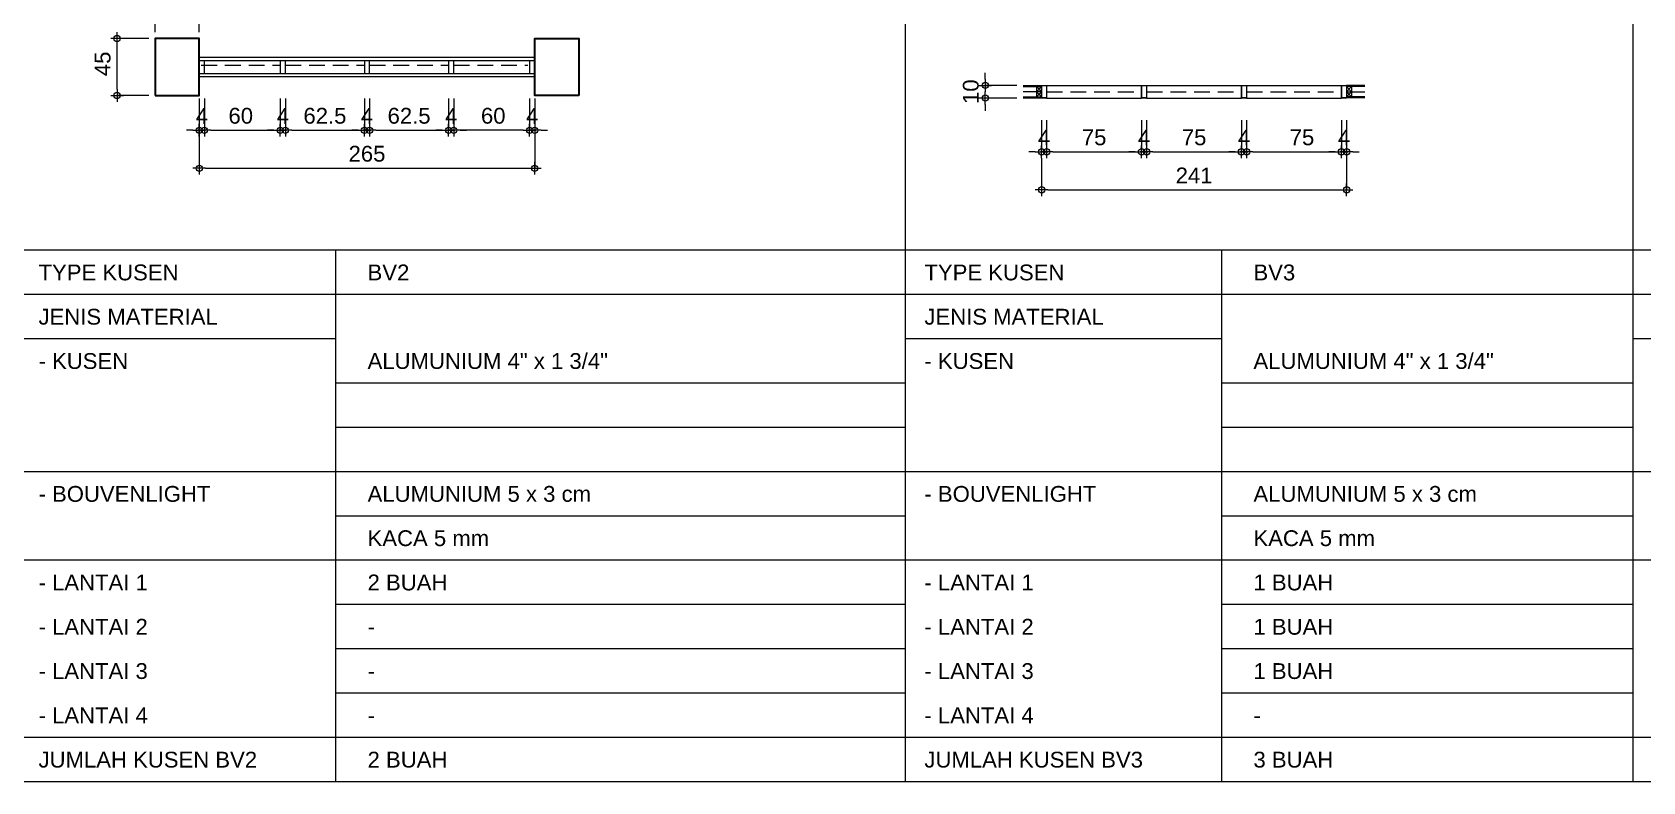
# Model space of a CAD drawing. Header units: millimetres. Extents: x -11 to 1625, y -267 to 180.
# Drawn here: x 1017 to 1042.45, y -127.19 to -115.35 of the extents above; entities that cross this region are included whole.
import ezdxf

# ---------------------------------------------------------------- set-up
doc = ezdxf.new("R2010")
doc.units = ezdxf.units.MM
doc.linetypes.add('HIDDEN', pattern=[0.375, 0.25, -0.125])
for name, color, linetype, lineweight in [('ars', 11, 'Continuous', 5), ('KOLOM', 1, 'Continuous', 30), ('kus', 63, 'Continuous', 15), ('lan', 7, 'Continuous', 15), ('not', 7, 'Continuous', 20), ('PARTISI', 190, 'Continuous', 9), ('u', 6, 'Continuous', 20)]:
    doc.layers.add(name, color=color, linetype=linetype, lineweight=lineweight)
doc.styles.get("Standard").update_dxf_attribs({"font": 'ARIALUNI.TTF'})
doc.dimstyles.new('SK 50', dxfattribs={"dimtxt": 0.25, "dimasz": 0.1, "dimexe": 0, "dimexo": 0, "dimgap": 0.1, "dimtad": 1, "dimdec": 0, "dimlfac": 50, "dimzin": 12, "dimdsep": 46, "dimtxsty": 'Standard', "dimblk": 'BULAT', "dimcen": 0.1, "dimclrd": 256, "dimclre": 256, "dimclrt": 256, "dimadec": 0, "dimazin": 3, "dimtfac": 1, "dimtdec": 0, "dimtofl": 0, "dimtmove": 0, "dimatfit": 3, "dimldrblk": 'BULAT', "dimfxl": 0, "dimtolj": 1, "dimtzin": 0, "dimlwd": -1, "dimlwe": -1, "dimarcsym": 0})

# ---------------------------------------------------------------- blocks, each defined once
blk = doc.blocks.new('BULAT')
for p, q in [((-1, 0), (1, 0)), ((0, -1), (0, 1))]:
    blk.add_line(p, q)
blk.add_circle((0, 0), 0.5)
blk = doc.blocks.new('*D2029')
at = {"layer": 'Defpoints', "color": 0, "ltscale": 0.15}
for p in [(1018.342, -115.448), (1018.842, -115.448), (1018.842, -116.348)]:
    blk.add_point(p, dxfattribs=at)
at = {"layer": 'u', "ltscale": 0.15}
for p, q in [((1018.842, -115.448), (1018.342, -115.448)), ((1018.342, -116.248), (1018.342, -115.548)), ((1018.842, -116.348), (1018.342, -116.348))]:
    blk.add_line(p, q, dxfattribs=at)
at = {"layer": 'u', "ltscale": 0.15, "xscale": 0.1, "yscale": 0.1, "zscale": 0.1}
for p, rotation in [((1018.342, -115.448), 90), ((1018.342, -116.348), 270)]:
    blk.add_blockref('BULAT', p, dxfattribs=dict(at, rotation=rotation))
at = {"layer": 'u', "ltscale": 0.15, "insert": (1018.115, -115.848), "char_height": 0.25, "attachment_point": 5, "rotation": 90}
blk.add_mtext('\\A1;45', dxfattribs=at)
blk = doc.blocks.new('*D2030')
at = {"layer": 'Defpoints', "color": 0, "ltscale": 0.15}
for p in [(1018.942, -114.848), (1018.942, -115.348), (1019.642, -115.348)]:
    blk.add_point(p, dxfattribs=at)
at = {"layer": 'u', "ltscale": 0.15}
for p, q in [((1018.942, -115.348), (1018.942, -114.848)), ((1019.542, -114.848), (1019.042, -114.848)), ((1019.642, -115.348), (1019.642, -114.848))]:
    blk.add_line(p, q, dxfattribs=at)
at = {"layer": 'u', "ltscale": 0.15, "xscale": 0.1, "yscale": 0.1, "zscale": 0.1, "rotation": 180}
blk.add_blockref('BULAT', (1018.942, -114.848), dxfattribs=at)
at = {"layer": 'u', "ltscale": 0.15, "xscale": 0.1, "yscale": 0.1, "zscale": 0.1}
blk.add_blockref('BULAT', (1019.642, -114.848), dxfattribs=at)
at = {"layer": 'u', "ltscale": 0.15, "insert": (1019.242, -114.62), "char_height": 0.25, "attachment_point": 5}
blk.add_mtext('\\A1;35', dxfattribs=at)
blk = doc.blocks.new('*D2031')
at = {"layer": 'Defpoints', "color": 0, "ltscale": 0.15}
for p in [(1019.722, -116.398), (1020.922, -116.398), (1020.922, -116.898)]:
    blk.add_point(p, dxfattribs=at)
at = {"layer": 'u', "ltscale": 0.15}
for p, q in [((1019.722, -116.398), (1019.722, -116.898)), ((1020.922, -116.398), (1020.922, -116.898)), ((1019.822, -116.898), (1020.822, -116.898))]:
    blk.add_line(p, q, dxfattribs=at)
at = {"layer": 'u', "ltscale": 0.15, "xscale": 0.1, "yscale": 0.1, "zscale": 0.1, "rotation": 180}
blk.add_blockref('BULAT', (1019.722, -116.898), dxfattribs=at)
at = {"layer": 'u', "ltscale": 0.15, "xscale": 0.1, "yscale": 0.1, "zscale": 0.1}
blk.add_blockref('BULAT', (1020.922, -116.898), dxfattribs=at)
at = {"layer": 'u', "ltscale": 0.15, "insert": (1020.297, -116.67), "char_height": 0.25, "attachment_point": 5}
blk.add_mtext('\\A1;60', dxfattribs=at)
blk = doc.blocks.new('*D2032')
at = {"layer": 'Defpoints', "color": 0, "ltscale": 0.15}
for p in [(1019.642, -116.398), (1019.722, -116.398), (1019.722, -116.898)]:
    blk.add_point(p, dxfattribs=at)
at = {"layer": 'u', "ltscale": 0.15}
for p, q in [((1019.642, -116.398), (1019.642, -116.898)), ((1019.722, -116.398), (1019.722, -116.898)), ((1019.542, -116.898), (1019.442, -116.898)), ((1019.822, -116.898), (1019.922, -116.898))]:
    blk.add_line(p, q, dxfattribs=at)
at = {"layer": 'u', "ltscale": 0.15, "xscale": 0.1, "yscale": 0.1, "zscale": 0.1}
blk.add_blockref('BULAT', (1019.642, -116.898), dxfattribs=at)
at = {"layer": 'u', "ltscale": 0.15, "xscale": 0.1, "yscale": 0.1, "zscale": 0.1, "rotation": 180}
blk.add_blockref('BULAT', (1019.722, -116.898), dxfattribs=at)
at = {"layer": 'u', "ltscale": 0.15, "insert": (1019.682, -116.673), "char_height": 0.25, "attachment_point": 5}
blk.add_mtext('\\A1;4', dxfattribs=at)
blk = doc.blocks.new('*D2033')
at = {"layer": 'Defpoints', "color": 0, "ltscale": 0.15}
for p in [(1020.922, -116.398), (1021.002, -116.398), (1021.002, -116.898)]:
    blk.add_point(p, dxfattribs=at)
at = {"layer": 'u', "ltscale": 0.15}
for p, q in [((1020.922, -116.398), (1020.922, -116.898)), ((1021.002, -116.398), (1021.002, -116.898)), ((1020.822, -116.898), (1020.722, -116.898)), ((1021.102, -116.898), (1021.202, -116.898))]:
    blk.add_line(p, q, dxfattribs=at)
at = {"layer": 'u', "ltscale": 0.15, "xscale": 0.1, "yscale": 0.1, "zscale": 0.1}
blk.add_blockref('BULAT', (1020.922, -116.898), dxfattribs=at)
at = {"layer": 'u', "ltscale": 0.15, "xscale": 0.1, "yscale": 0.1, "zscale": 0.1, "rotation": 180}
blk.add_blockref('BULAT', (1021.002, -116.898), dxfattribs=at)
at = {"layer": 'u', "ltscale": 0.15, "insert": (1020.962, -116.673), "char_height": 0.25, "attachment_point": 5}
blk.add_mtext('\\A1;4', dxfattribs=at)
blk = doc.blocks.new('*D2034')
at = {"layer": 'Defpoints', "color": 0, "ltscale": 0.15}
for p in [(1019.642, -116.898), (1024.942, -116.898), (1024.942, -117.498)]:
    blk.add_point(p, dxfattribs=at)
at = {"layer": 'u', "ltscale": 0.15}
for p, q in [((1019.642, -116.898), (1019.642, -117.498)), ((1024.942, -116.898), (1024.942, -117.498)), ((1019.742, -117.498), (1024.842, -117.498))]:
    blk.add_line(p, q, dxfattribs=at)
at = {"layer": 'u', "ltscale": 0.15, "xscale": 0.1, "yscale": 0.1, "zscale": 0.1, "rotation": 180}
blk.add_blockref('BULAT', (1019.642, -117.498), dxfattribs=at)
at = {"layer": 'u', "ltscale": 0.15, "xscale": 0.1, "yscale": 0.1, "zscale": 0.1}
blk.add_blockref('BULAT', (1024.942, -117.498), dxfattribs=at)
at = {"layer": 'u', "ltscale": 0.15, "insert": (1022.292, -117.27), "char_height": 0.25, "attachment_point": 5}
blk.add_mtext('\\A1;265', dxfattribs=at)
blk = doc.blocks.new('*D2035')
at = {"layer": 'Defpoints', "color": 0, "ltscale": 0.15}
for p in [(1021.002, -116.398), (1022.252, -116.398), (1022.252, -116.898)]:
    blk.add_point(p, dxfattribs=at)
at = {"layer": 'u', "ltscale": 0.15}
for p, q in [((1021.002, -116.398), (1021.002, -116.898)), ((1022.252, -116.398), (1022.252, -116.898)), ((1021.102, -116.898), (1022.152, -116.898))]:
    blk.add_line(p, q, dxfattribs=at)
at = {"layer": 'u', "ltscale": 0.15, "xscale": 0.1, "yscale": 0.1, "zscale": 0.1, "rotation": 180}
blk.add_blockref('BULAT', (1021.002, -116.898), dxfattribs=at)
at = {"layer": 'u', "ltscale": 0.15, "xscale": 0.1, "yscale": 0.1, "zscale": 0.1}
blk.add_blockref('BULAT', (1022.252, -116.898), dxfattribs=at)
at = {"layer": 'u', "ltscale": 0.15, "insert": (1021.627, -116.67), "char_height": 0.25, "attachment_point": 5}
blk.add_mtext('\\A1;62.5', dxfattribs=at)
blk = doc.blocks.new('*D2036')
at = {"layer": 'Defpoints', "color": 0, "ltscale": 0.15}
for p in [(1022.252, -116.398), (1022.332, -116.398), (1022.332, -116.898)]:
    blk.add_point(p, dxfattribs=at)
at = {"layer": 'u', "ltscale": 0.15}
for p, q in [((1022.252, -116.398), (1022.252, -116.898)), ((1022.332, -116.398), (1022.332, -116.898)), ((1022.152, -116.898), (1022.052, -116.898)), ((1022.432, -116.898), (1022.532, -116.898))]:
    blk.add_line(p, q, dxfattribs=at)
at = {"layer": 'u', "ltscale": 0.15, "xscale": 0.1, "yscale": 0.1, "zscale": 0.1}
blk.add_blockref('BULAT', (1022.252, -116.898), dxfattribs=at)
at = {"layer": 'u', "ltscale": 0.15, "xscale": 0.1, "yscale": 0.1, "zscale": 0.1, "rotation": 180}
blk.add_blockref('BULAT', (1022.332, -116.898), dxfattribs=at)
at = {"layer": 'u', "ltscale": 0.15, "insert": (1022.292, -116.673), "char_height": 0.25, "attachment_point": 5}
blk.add_mtext('\\A1;4', dxfattribs=at)
blk = doc.blocks.new('*D2037')
at = {"layer": 'Defpoints', "color": 0, "ltscale": 0.15}
for p in [(1022.332, -116.398), (1023.582, -116.398), (1023.582, -116.898)]:
    blk.add_point(p, dxfattribs=at)
at = {"layer": 'u', "ltscale": 0.15}
for p, q in [((1022.332, -116.398), (1022.332, -116.898)), ((1023.582, -116.398), (1023.582, -116.898)), ((1022.432, -116.898), (1023.482, -116.898))]:
    blk.add_line(p, q, dxfattribs=at)
at = {"layer": 'u', "ltscale": 0.15, "xscale": 0.1, "yscale": 0.1, "zscale": 0.1, "rotation": 180}
blk.add_blockref('BULAT', (1022.332, -116.898), dxfattribs=at)
at = {"layer": 'u', "ltscale": 0.15, "xscale": 0.1, "yscale": 0.1, "zscale": 0.1}
blk.add_blockref('BULAT', (1023.582, -116.898), dxfattribs=at)
at = {"layer": 'u', "ltscale": 0.15, "insert": (1022.957, -116.67), "char_height": 0.25, "attachment_point": 5}
blk.add_mtext('\\A1;62.5', dxfattribs=at)
blk = doc.blocks.new('*D2038')
at = {"layer": 'Defpoints', "color": 0, "ltscale": 0.15}
for p in [(1023.582, -116.398), (1023.662, -116.398), (1023.662, -116.898)]:
    blk.add_point(p, dxfattribs=at)
at = {"layer": 'u', "ltscale": 0.15}
for p, q in [((1023.582, -116.398), (1023.582, -116.898)), ((1023.662, -116.398), (1023.662, -116.898)), ((1023.482, -116.898), (1023.382, -116.898)), ((1023.762, -116.898), (1023.862, -116.898))]:
    blk.add_line(p, q, dxfattribs=at)
at = {"layer": 'u', "ltscale": 0.15, "xscale": 0.1, "yscale": 0.1, "zscale": 0.1}
blk.add_blockref('BULAT', (1023.582, -116.898), dxfattribs=at)
at = {"layer": 'u', "ltscale": 0.15, "xscale": 0.1, "yscale": 0.1, "zscale": 0.1, "rotation": 180}
blk.add_blockref('BULAT', (1023.662, -116.898), dxfattribs=at)
at = {"layer": 'u', "ltscale": 0.15, "insert": (1023.622, -116.673), "char_height": 0.25, "attachment_point": 5}
blk.add_mtext('\\A1;4', dxfattribs=at)
blk = doc.blocks.new('*D2039')
at = {"layer": 'Defpoints', "color": 0, "ltscale": 0.15}
for p in [(1033.033, -116.738), (1034.533, -116.738), (1034.533, -117.238)]:
    blk.add_point(p, dxfattribs=at)
at = {"layer": 'u', "ltscale": 0.15}
for p, q in [((1033.033, -116.738), (1033.033, -117.238)), ((1034.533, -116.738), (1034.533, -117.238)), ((1033.133, -117.238), (1034.433, -117.238))]:
    blk.add_line(p, q, dxfattribs=at)
at = {"layer": 'u', "ltscale": 0.15, "xscale": 0.1, "yscale": 0.1, "zscale": 0.1, "rotation": 180}
blk.add_blockref('BULAT', (1033.033, -117.238), dxfattribs=at)
at = {"layer": 'u', "ltscale": 0.15, "xscale": 0.1, "yscale": 0.1, "zscale": 0.1}
blk.add_blockref('BULAT', (1034.533, -117.238), dxfattribs=at)
at = {"layer": 'u', "ltscale": 0.15, "insert": (1033.783, -117.011), "char_height": 0.25, "attachment_point": 5}
blk.add_mtext('\\A1;75', dxfattribs=at)
blk = doc.blocks.new('*D2040')
at = {"layer": 'Defpoints', "color": 0, "ltscale": 0.15}
for p in [(1032.953, -116.738), (1033.033, -116.738), (1033.033, -117.238)]:
    blk.add_point(p, dxfattribs=at)
at = {"layer": 'u', "ltscale": 0.15}
for p, q in [((1032.953, -116.738), (1032.953, -117.238)), ((1033.033, -116.738), (1033.033, -117.238)), ((1032.853, -117.238), (1032.753, -117.238)), ((1033.133, -117.238), (1033.233, -117.238))]:
    blk.add_line(p, q, dxfattribs=at)
at = {"layer": 'u', "ltscale": 0.15, "xscale": 0.1, "yscale": 0.1, "zscale": 0.1}
blk.add_blockref('BULAT', (1032.953, -117.238), dxfattribs=at)
at = {"layer": 'u', "ltscale": 0.15, "xscale": 0.1, "yscale": 0.1, "zscale": 0.1, "rotation": 180}
blk.add_blockref('BULAT', (1033.033, -117.238), dxfattribs=at)
at = {"layer": 'u', "ltscale": 0.15, "insert": (1032.993, -117.013), "char_height": 0.25, "attachment_point": 5}
blk.add_mtext('\\A1;4', dxfattribs=at)
blk = doc.blocks.new('*D2041')
at = {"layer": 'Defpoints', "color": 0, "ltscale": 0.15}
for p in [(1034.533, -116.738), (1034.613, -116.738), (1034.613, -117.238)]:
    blk.add_point(p, dxfattribs=at)
at = {"layer": 'u', "ltscale": 0.15}
for p, q in [((1034.533, -116.738), (1034.533, -117.238)), ((1034.613, -116.738), (1034.613, -117.238)), ((1034.433, -117.238), (1034.333, -117.238)), ((1034.713, -117.238), (1034.813, -117.238))]:
    blk.add_line(p, q, dxfattribs=at)
at = {"layer": 'u', "ltscale": 0.15, "xscale": 0.1, "yscale": 0.1, "zscale": 0.1}
blk.add_blockref('BULAT', (1034.533, -117.238), dxfattribs=at)
at = {"layer": 'u', "ltscale": 0.15, "xscale": 0.1, "yscale": 0.1, "zscale": 0.1, "rotation": 180}
blk.add_blockref('BULAT', (1034.613, -117.238), dxfattribs=at)
at = {"layer": 'u', "ltscale": 0.15, "insert": (1034.573, -117.013), "char_height": 0.25, "attachment_point": 5}
blk.add_mtext('\\A1;4', dxfattribs=at)
blk = doc.blocks.new('*D2042')
at = {"layer": 'Defpoints', "color": 0, "ltscale": 0.15}
for p in [(1032.953, -117.338), (1037.773, -117.338), (1037.773, -117.838)]:
    blk.add_point(p, dxfattribs=at)
at = {"layer": 'u', "ltscale": 0.15}
for p, q in [((1032.953, -117.338), (1032.953, -117.838)), ((1037.773, -117.338), (1037.773, -117.838)), ((1033.053, -117.838), (1037.673, -117.838))]:
    blk.add_line(p, q, dxfattribs=at)
at = {"layer": 'u', "ltscale": 0.15, "xscale": 0.1, "yscale": 0.1, "zscale": 0.1, "rotation": 180}
blk.add_blockref('BULAT', (1032.953, -117.838), dxfattribs=at)
at = {"layer": 'u', "ltscale": 0.15, "xscale": 0.1, "yscale": 0.1, "zscale": 0.1}
blk.add_blockref('BULAT', (1037.773, -117.838), dxfattribs=at)
at = {"layer": 'u', "ltscale": 0.15, "insert": (1035.363, -117.612), "char_height": 0.25, "attachment_point": 5}
blk.add_mtext('\\A1;241', dxfattribs=at)
blk = doc.blocks.new('*D2043')
at = {"layer": 'Defpoints', "color": 0, "ltscale": 0.15}
for p in [(1034.613, -116.738), (1036.113, -116.738), (1036.113, -117.238)]:
    blk.add_point(p, dxfattribs=at)
at = {"layer": 'u', "ltscale": 0.15}
for p, q in [((1034.613, -116.738), (1034.613, -117.238)), ((1036.113, -116.738), (1036.113, -117.238)), ((1034.713, -117.238), (1036.013, -117.238))]:
    blk.add_line(p, q, dxfattribs=at)
at = {"layer": 'u', "ltscale": 0.15, "xscale": 0.1, "yscale": 0.1, "zscale": 0.1, "rotation": 180}
blk.add_blockref('BULAT', (1034.613, -117.238), dxfattribs=at)
at = {"layer": 'u', "ltscale": 0.15, "xscale": 0.1, "yscale": 0.1, "zscale": 0.1}
blk.add_blockref('BULAT', (1036.113, -117.238), dxfattribs=at)
at = {"layer": 'u', "ltscale": 0.15, "insert": (1035.363, -117.011), "char_height": 0.25, "attachment_point": 5}
blk.add_mtext('\\A1;75', dxfattribs=at)
blk = doc.blocks.new('*D2044')
at = {"layer": 'Defpoints', "color": 0, "ltscale": 0.15}
for p in [(1036.113, -116.738), (1036.193, -116.738), (1036.193, -117.238)]:
    blk.add_point(p, dxfattribs=at)
at = {"layer": 'u', "ltscale": 0.15}
for p, q in [((1036.113, -116.738), (1036.113, -117.238)), ((1036.193, -116.738), (1036.193, -117.238)), ((1036.013, -117.238), (1035.913, -117.238)), ((1036.293, -117.238), (1036.393, -117.238))]:
    blk.add_line(p, q, dxfattribs=at)
at = {"layer": 'u', "ltscale": 0.15, "xscale": 0.1, "yscale": 0.1, "zscale": 0.1}
blk.add_blockref('BULAT', (1036.113, -117.238), dxfattribs=at)
at = {"layer": 'u', "ltscale": 0.15, "xscale": 0.1, "yscale": 0.1, "zscale": 0.1, "rotation": 180}
blk.add_blockref('BULAT', (1036.193, -117.238), dxfattribs=at)
at = {"layer": 'u', "ltscale": 0.15, "insert": (1036.153, -117.013), "char_height": 0.25, "attachment_point": 5}
blk.add_mtext('\\A1;4', dxfattribs=at)
blk = doc.blocks.new('*D2045')
at = {"layer": 'Defpoints', "color": 0, "ltscale": 0.15}
for p in [(1036.193, -116.738), (1037.693, -116.738), (1037.693, -117.238)]:
    blk.add_point(p, dxfattribs=at)
at = {"layer": 'u', "ltscale": 0.15}
for p, q in [((1036.193, -116.738), (1036.193, -117.238)), ((1037.693, -116.738), (1037.693, -117.238)), ((1036.293, -117.238), (1037.593, -117.238))]:
    blk.add_line(p, q, dxfattribs=at)
at = {"layer": 'u', "ltscale": 0.15, "xscale": 0.1, "yscale": 0.1, "zscale": 0.1, "rotation": 180}
blk.add_blockref('BULAT', (1036.193, -117.238), dxfattribs=at)
at = {"layer": 'u', "ltscale": 0.15, "xscale": 0.1, "yscale": 0.1, "zscale": 0.1}
blk.add_blockref('BULAT', (1037.693, -117.238), dxfattribs=at)
at = {"layer": 'u', "ltscale": 0.15, "insert": (1037.068, -117.011), "char_height": 0.25, "attachment_point": 5}
blk.add_mtext('\\A1;75', dxfattribs=at)
blk = doc.blocks.new('*D2046')
at = {"layer": 'Defpoints', "color": 0, "ltscale": 0.15}
for p in [(1037.693, -116.738), (1037.773, -116.738), (1037.773, -117.238)]:
    blk.add_point(p, dxfattribs=at)
at = {"layer": 'u', "ltscale": 0.15}
for p, q in [((1037.693, -116.738), (1037.693, -117.238)), ((1037.773, -116.738), (1037.773, -117.238)), ((1037.593, -117.238), (1037.493, -117.238)), ((1037.873, -117.238), (1037.973, -117.238))]:
    blk.add_line(p, q, dxfattribs=at)
at = {"layer": 'u', "ltscale": 0.15, "xscale": 0.1, "yscale": 0.1, "zscale": 0.1}
blk.add_blockref('BULAT', (1037.693, -117.238), dxfattribs=at)
at = {"layer": 'u', "ltscale": 0.15, "xscale": 0.1, "yscale": 0.1, "zscale": 0.1, "rotation": 180}
blk.add_blockref('BULAT', (1037.773, -117.238), dxfattribs=at)
at = {"layer": 'u', "ltscale": 0.15, "insert": (1037.733, -117.013), "char_height": 0.25, "attachment_point": 5}
blk.add_mtext('\\A1;4', dxfattribs=at)
blk = doc.blocks.new('*D2047')
at = {"layer": 'Defpoints', "color": 0, "ltscale": 0.15}
for p in [(1032.063, -116.188), (1032.563, -116.188), (1032.563, -116.388)]:
    blk.add_point(p, dxfattribs=at)
at = {"layer": 'u', "ltscale": 0.15}
for p, q in [((1032.063, -116.088), (1032.063, -115.988)), ((1032.563, -116.188), (1032.063, -116.188)), ((1032.563, -116.388), (1032.063, -116.388)), ((1032.063, -116.488), (1032.063, -116.588))]:
    blk.add_line(p, q, dxfattribs=at)
at = {"layer": 'u', "ltscale": 0.15, "xscale": 0.1, "yscale": 0.1, "zscale": 0.1}
for p, rotation in [((1032.063, -116.188), 270), ((1032.063, -116.388), 90)]:
    blk.add_blockref('BULAT', p, dxfattribs=dict(at, rotation=rotation))
at = {"layer": 'u', "ltscale": 0.15, "insert": (1031.835, -116.288), "char_height": 0.25, "attachment_point": 5, "rotation": 90}
blk.add_mtext('\\A1;10', dxfattribs=at)
blk = doc.blocks.new('*D3246')
at = {"layer": 'Defpoints', "color": 0, "ltscale": 0.15}
for p in [(1023.662, -116.398), (1024.862, -116.398), (1023.662, -116.898)]:
    blk.add_point(p, dxfattribs=at)
at = {"layer": 'u', "ltscale": 0.15}
for p, q in [((1023.662, -116.398), (1023.662, -116.898)), ((1024.862, -116.398), (1024.862, -116.898)), ((1024.762, -116.898), (1023.762, -116.898))]:
    blk.add_line(p, q, dxfattribs=at)
at = {"layer": 'u', "ltscale": 0.15, "xscale": 0.1, "yscale": 0.1, "zscale": 0.1, "rotation": 180}
blk.add_blockref('BULAT', (1023.662, -116.898), dxfattribs=at)
at = {"layer": 'u', "ltscale": 0.15, "xscale": 0.1, "yscale": 0.1, "zscale": 0.1}
blk.add_blockref('BULAT', (1024.862, -116.898), dxfattribs=at)
at = {"layer": 'u', "ltscale": 0.15, "insert": (1024.287, -116.67), "char_height": 0.25, "attachment_point": 5}
blk.add_mtext('\\A1;60', dxfattribs=at)
blk = doc.blocks.new('*D3247')
at = {"layer": 'Defpoints', "color": 0, "ltscale": 0.15}
for p in [(1024.862, -116.398), (1024.942, -116.398), (1024.862, -116.898)]:
    blk.add_point(p, dxfattribs=at)
at = {"layer": 'u', "ltscale": 0.15}
for p, q in [((1024.862, -116.398), (1024.862, -116.898)), ((1024.942, -116.398), (1024.942, -116.898)), ((1024.762, -116.898), (1024.662, -116.898)), ((1025.042, -116.898), (1025.142, -116.898))]:
    blk.add_line(p, q, dxfattribs=at)
at = {"layer": 'u', "ltscale": 0.15, "xscale": 0.1, "yscale": 0.1, "zscale": 0.1}
blk.add_blockref('BULAT', (1024.862, -116.898), dxfattribs=at)
at = {"layer": 'u', "ltscale": 0.15, "xscale": 0.1, "yscale": 0.1, "zscale": 0.1, "rotation": 180}
blk.add_blockref('BULAT', (1024.942, -116.898), dxfattribs=at)
at = {"layer": 'u', "ltscale": 0.15, "insert": (1024.902, -116.673), "char_height": 0.25, "attachment_point": 5}
blk.add_mtext('\\A1;4', dxfattribs=at)

msp = doc.modelspace()

# ---------------------------------------------------------------- linework, layer by layer
at = {"layer": 'ars'}
for p, q in [((1032.663011, -116.1899544), (1032.953011, -116.1899544)), ((1032.953011, -116.2079544), (1032.873011, -116.2879544)), ((1032.873011, -116.2079544), (1032.953011, -116.2879544)), ((1032.873011, -116.2879544), (1032.953011, -116.3679544)), ((1032.953011, -116.2879544), (1032.873011, -116.3679544)), ((1038.063011, -116.1899544), (1037.773011, -116.1899544)), ((1037.773011, -116.2079544), (1037.853011, -116.2879544)), ((1037.853011, -116.2079544), (1037.773011, -116.2879544)), ((1037.853011, -116.2879544), (1037.773011, -116.3679544)), ((1037.773011, -116.2879544), (1037.853011, -116.3679544)), ((1032.663011, -116.3859544), (1032.953011, -116.3859544)), ((1038.063011, -116.3859544), (1037.773011, -116.3859544))]:
    msp.add_line(p, q, dxfattribs=at)
at = {"layer": 'KOLOM'}
for points in [[(1018.942228, -116.347881), (1019.642228, -116.347881), (1019.642228, -115.447881), (1018.942228, -115.447881)], [(1025.642228, -116.347881), (1024.942228, -116.347881), (1024.942228, -115.447881), (1025.642228, -115.447881)]]:
    msp.add_lwpolyline(points, close=True, dxfattribs=at)
at = {"layer": 'kus'}
for p, q in [((1020.922228, -115.797881), (1019.672228, -115.797881)), ((1022.252228, -115.797881), (1021.002228, -115.797881)), ((1023.582228, -115.797881), (1022.332228, -115.797881)), ((1024.912228, -115.797881), (1023.662228, -115.797881)), ((1019.672228, -115.997881), (1020.922228, -115.997881)), ((1021.002228, -115.997881), (1022.252228, -115.997881)), ((1022.332228, -115.997881), (1023.582228, -115.997881)), ((1023.662228, -115.997881), (1024.912228, -115.997881)), ((1033.033011, -116.1879544), (1034.533011, -116.1879544)), ((1034.613011, -116.1879544), (1036.113011, -116.1879544)), ((1036.193011, -116.1879544), (1037.693011, -116.1879544)), ((1033.033011, -116.3879544), (1034.533011, -116.3879544)), ((1034.613011, -116.3879544), (1036.113011, -116.3879544)), ((1036.193011, -116.3879544), (1037.693011, -116.3879544))]:
    msp.add_line(p, q, dxfattribs=at)
at = {"layer": 'kus', "linetype": 'HIDDEN'}
for p, q in [((1019.672228, -115.867881), (1020.922228, -115.867881)), ((1021.002228, -115.867881), (1022.252228, -115.867881)), ((1022.332228, -115.867881), (1023.582228, -115.867881)), ((1023.662228, -115.867881), (1024.832228, -115.867881)), ((1033.033011, -116.2879544), (1034.533011, -116.2879544)), ((1034.613011, -116.2879544), (1036.113011, -116.2879544)), ((1036.193011, -116.2879544), (1037.693011, -116.2879544))]:
    msp.add_line(p, q, dxfattribs=at)
at = {"layer": 'kus'}
for points in [[(1019.722228, -115.797881), (1019.642228, -115.797881), (1019.642228, -115.997881), (1019.722228, -115.997881)], [(1021.002228, -115.797881), (1020.922228, -115.797881), (1020.922228, -115.997881), (1021.002228, -115.997881)], [(1022.332228, -115.797881), (1022.252228, -115.797881), (1022.252228, -115.997881), (1022.332228, -115.997881)], [(1023.662228, -115.797881), (1023.582228, -115.797881), (1023.582228, -115.997881), (1023.662228, -115.997881)], [(1024.942228, -115.797881), (1024.862228, -115.797881), (1024.862228, -115.997881), (1024.942228, -115.997881)], [(1033.033011, -116.3879544), (1032.953011, -116.3879544), (1032.953011, -116.1879544), (1033.033011, -116.1879544)], [(1033.029011, -116.3839544), (1032.957011, -116.3839544), (1032.957011, -116.1919544), (1033.029011, -116.1919544)], [(1034.613011, -116.3879544), (1034.533011, -116.3879544), (1034.533011, -116.1879544), (1034.613011, -116.1879544)], [(1034.609011, -116.3839544), (1034.537011, -116.3839544), (1034.537011, -116.1919544), (1034.609011, -116.1919544)], [(1036.193011, -116.3879544), (1036.113011, -116.3879544), (1036.113011, -116.1879544), (1036.193011, -116.1879544)], [(1036.189011, -116.3839544), (1036.117011, -116.3839544), (1036.117011, -116.1919544), (1036.189011, -116.1919544)], [(1037.773011, -116.3879544), (1037.693011, -116.3879544), (1037.693011, -116.1879544), (1037.773011, -116.1879544)], [(1037.769011, -116.3839544), (1037.697011, -116.3839544), (1037.697011, -116.1919544), (1037.769011, -116.1919544)]]:
    msp.add_lwpolyline(points, close=True, dxfattribs=at)
at = {"layer": 'lan'}
for p, q in [((1030.8011015, -127.194508), (1030.8011015, -103.794508)), ((1042.3011015, -127.194508), (1042.3011015, -103.794508)), ((1063.3011015, -118.794508), (1002.8011015, -118.794508)), ((1021.8011015, -127.194508), (1021.8011015, -118.794508)), ((1035.8011015, -127.194508), (1035.8011015, -118.794508)), ((1030.8011015, -119.494508), (1016.8011015, -119.494508)), ((1042.3011015, -119.494508), (1030.8011015, -119.494508)), ((1052.8011015, -119.494508), (1042.3011015, -119.494508)), ((1021.8011015, -120.194508), (1016.8011015, -120.194508)), ((1035.8011015, -120.194508), (1030.8011015, -120.194508)), ((1047.3011015, -120.194508), (1042.3011015, -120.194508)), ((1030.8011015, -120.894508), (1021.8011015, -120.894508)), ((1042.3011015, -120.894508), (1035.8011015, -120.894508)), ((1030.8011015, -121.594508), (1021.8011015, -121.594508)), ((1042.3011015, -121.594508), (1035.8011015, -121.594508)), ((1030.8011015, -122.294508), (1016.8011015, -122.294508)), ((1042.3011015, -122.294508), (1030.8011015, -122.294508)), ((1052.8011015, -122.294508), (1042.3011015, -122.294508)), ((1030.8011015, -122.994508), (1021.8011015, -122.994508)), ((1042.3011015, -122.994508), (1035.8011015, -122.994508)), ((1030.8011015, -123.694508), (1016.8011015, -123.694508)), ((1042.3011015, -123.694508), (1030.8011015, -123.694508)), ((1052.8011015, -123.694508), (1042.3011015, -123.694508)), ((1030.8011015, -124.394508), (1021.8011015, -124.394508)), ((1042.3011015, -124.394508), (1035.8011015, -124.394508)), ((1030.8011015, -125.094508), (1021.8011015, -125.094508)), ((1042.3011015, -125.094508), (1035.8011015, -125.094508)), ((1030.8011015, -125.794508), (1021.8011015, -125.794508)), ((1042.3011015, -125.794508), (1035.8011015, -125.794508)), ((1030.8011015, -126.494508), (1016.8011015, -126.494508)), ((1042.3011015, -126.494508), (1030.8011015, -126.494508)), ((1052.8011015, -126.494508), (1042.3011015, -126.494508)), ((1063.3011015, -127.194508), (1002.8011015, -127.194508))]:
    msp.add_line(p, q, dxfattribs=at)
msp.add_lwpolyline([(1019.642228, -116.047881), (1024.942228, -116.047881), (1024.942228, -115.747881), (1019.642228, -115.747881)], close=True, dxfattribs=at)
at = {"layer": 'PARTISI'}
for p, q in [((1032.663011, -116.2079544), (1032.953011, -116.2079544)), ((1032.953011, -116.2879544), (1032.663011, -116.2879544)), ((1032.873011, -116.2079544), (1032.873011, -116.3679544)), ((1038.063011, -116.2079544), (1037.773011, -116.2079544)), ((1037.773011, -116.2879544), (1038.063011, -116.2879544)), ((1037.853011, -116.2079544), (1037.853011, -116.3679544)), ((1032.663011, -116.3679544), (1032.953011, -116.3679544)), ((1038.063011, -116.3679544), (1037.773011, -116.3679544))]:
    msp.add_line(p, q, dxfattribs=at)

# ---------------------------------------------------------------- texts
at = {"layer": 'not'}
for s, p in [('TYPE KUSEN', (1017.1011015, -119.269508)), ('BV2', (1022.3011015, -119.269508)), ('TYPE KUSEN', (1031.1011015, -119.269508)), ('BV3', (1036.3011015, -119.269508)), ('JENIS MATERIAL', (1017.1011015, -119.969508)), ('JENIS MATERIAL', (1031.1011015, -119.969508)), ('- KUSEN', (1017.1011015, -120.669508)), ('ALUMUNIUM 4" x 1 3/4"', (1022.3011015, -120.669508)), ('- KUSEN', (1031.1011015, -120.669508)), ('ALUMUNIUM 4" x 1 3/4"', (1036.3011015, -120.669508)), ('- BOUVENLIGHT', (1017.1011015, -122.769508)), ('ALUMUNIUM 5 x 3 cm', (1022.3011015, -122.769508)), ('- BOUVENLIGHT', (1031.1011015, -122.769508)), ('ALUMUNIUM 5 x 3 cm', (1036.3011015, -122.769508)), ('KACA 5 mm', (1022.3011015, -123.469508)), ('KACA 5 mm', (1036.3011015, -123.469508)), ('- LANTAI 1', (1017.1011015, -124.169508)), ('2 BUAH', (1022.3011015, -124.169508)), ('- LANTAI 1', (1031.1011015, -124.169508)), ('1 BUAH', (1036.3011015, -124.169508)), ('- LANTAI 2', (1017.1011015, -124.869508)), ('- LANTAI 2', (1031.1011015, -124.869508)), ('1 BUAH', (1036.3011015, -124.869508)), ('-', (1022.3011015, -124.869508)), ('- LANTAI 3', (1017.1011015, -125.569508)), ('-', (1022.3011015, -125.569508)), ('- LANTAI 3', (1031.1011015, -125.569508)), ('1 BUAH', (1036.3011015, -125.569508)), ('- LANTAI 4', (1017.1011015, -126.269508)), ('-', (1022.3011015, -126.269508)), ('- LANTAI 4', (1031.1011015, -126.269508)), ('-', (1036.3011015, -126.269508)), ('JUMLAH KUSEN BV2', (1017.1011015, -126.969508)), ('2 BUAH', (1022.3011015, -126.969508)), ('JUMLAH KUSEN BV3', (1031.1011015, -126.969508)), ('3 BUAH', (1036.3011015, -126.969508))]:
    msp.add_text(s, height=0.25, dxfattribs=at).set_placement(p)

# ---------------------------------------------------------------- dimensions: what is measured, and where the dimension line sits
at = {"layer": 'u', "ltscale": 0.15}
for base, p1, p2, angle, picture, middle in [((1018.942228, -114.847881), (1019.642228, -115.347881), (1018.942228, -115.347881), 180, '*D2030', (1019.242228, -114.847881)), ((1018.342228, -115.447881), (1018.842228, -116.347881), (1018.842228, -115.447881), 90, '*D2029', (1018.342228, -115.847881)), ((1032.063011, -116.1879544), (1032.563011, -116.3879544), (1032.563011, -116.1879544), 90, '*D2047', (1032.063011, -116.2879544)), ((1024.862228, -116.897881), (1024.942228, -116.397881), (1024.862228, -116.397881), 180, '*D3247', (1024.902228, -116.897881))]:
    dim = msp.add_linear_dim(base=base, p1=p1, p2=p2, angle=angle, dimstyle='SK 50', dxfattribs=at)
    dim.commit()
    dim.dimension.update_dxf_attribs({"geometry": picture, "text_midpoint": middle, "dimtype": 160})
for base, p1, p2, picture, middle in [((1019.722228, -116.897881), (1019.642228, -116.397881), (1019.722228, -116.397881), '*D2032', (1019.682228, -116.897881)), ((1021.002228, -116.897881), (1020.922228, -116.397881), (1021.002228, -116.397881), '*D2033', (1020.962228, -116.897881)), ((1022.332228, -116.897881), (1022.252228, -116.397881), (1022.332228, -116.397881), '*D2036', (1022.292228, -116.897881)), ((1023.662228, -116.897881), (1023.582228, -116.397881), (1023.662228, -116.397881), '*D2038', (1023.622228, -116.897881)), ((1033.033011, -117.2379544), (1032.953011, -116.7379544), (1033.033011, -116.7379544), '*D2040', (1032.993011, -117.2379544)), ((1034.613011, -117.2379544), (1034.533011, -116.7379544), (1034.613011, -116.7379544), '*D2041', (1034.573011, -117.2379544)), ((1036.193011, -117.2379544), (1036.113011, -116.7379544), (1036.193011, -116.7379544), '*D2044', (1036.153011, -117.2379544)), ((1037.773011, -117.2379544), (1037.693011, -116.7379544), (1037.773011, -116.7379544), '*D2046', (1037.733011, -117.2379544)), ((1024.942228, -117.497881), (1019.642228, -116.897881), (1024.942228, -116.897881), '*D2034', (1022.292228, -117.497881)), ((1037.773011, -117.8379544), (1032.953011, -117.3379544), (1037.773011, -117.3379544), '*D2042', (1035.363011, -117.8379544))]:
    dim = msp.add_linear_dim(base=base, p1=p1, p2=p2, dimstyle='SK 50', dxfattribs=at)
    dim.commit()
    dim.dimension.update_dxf_attribs({"geometry": picture, "text_midpoint": middle, "dimtype": 160})
for base, p1, p2, picture, middle in [((1020.922228, -116.897881), (1019.722228, -116.397881), (1020.922228, -116.397881), '*D2031', (1020.297228, -116.897881)), ((1022.252228, -116.897881), (1021.002228, -116.397881), (1022.252228, -116.397881), '*D2035', (1021.627228, -116.897881)), ((1023.582228, -116.897881), (1022.332228, -116.397881), (1023.582228, -116.397881), '*D2037', (1022.957228, -116.897881)), ((1034.533011, -117.2379544), (1033.033011, -116.7379544), (1034.533011, -116.7379544), '*D2039', (1033.783011, -117.2379544)), ((1036.113011, -117.2379544), (1034.613011, -116.7379544), (1036.113011, -116.7379544), '*D2043', (1035.363011, -117.2379544)), ((1037.693011, -117.2379544), (1036.193011, -116.7379544), (1037.693011, -116.7379544), '*D2045', (1037.068011, -117.2379544))]:
    dim = msp.add_linear_dim(base=base, p1=p1, p2=p2, dimstyle='SK 50', override={"dimdec": 1}, dxfattribs=at)
    dim.commit()
    dim.dimension.update_dxf_attribs({"geometry": picture, "text_midpoint": middle, "dimtype": 160})
dim = msp.add_linear_dim(base=(1023.662228, -116.897881), p1=(1024.862228, -116.397881), p2=(1023.662228, -116.397881), angle=180, dimstyle='SK 50', override={"dimdec": 1}, dxfattribs=at)
dim.commit()
dim.dimension.update_dxf_attribs({"geometry": '*D3246', "text_midpoint": (1024.287228, -116.897881), "dimtype": 160})

doc.saveas('drawing.dxf')
